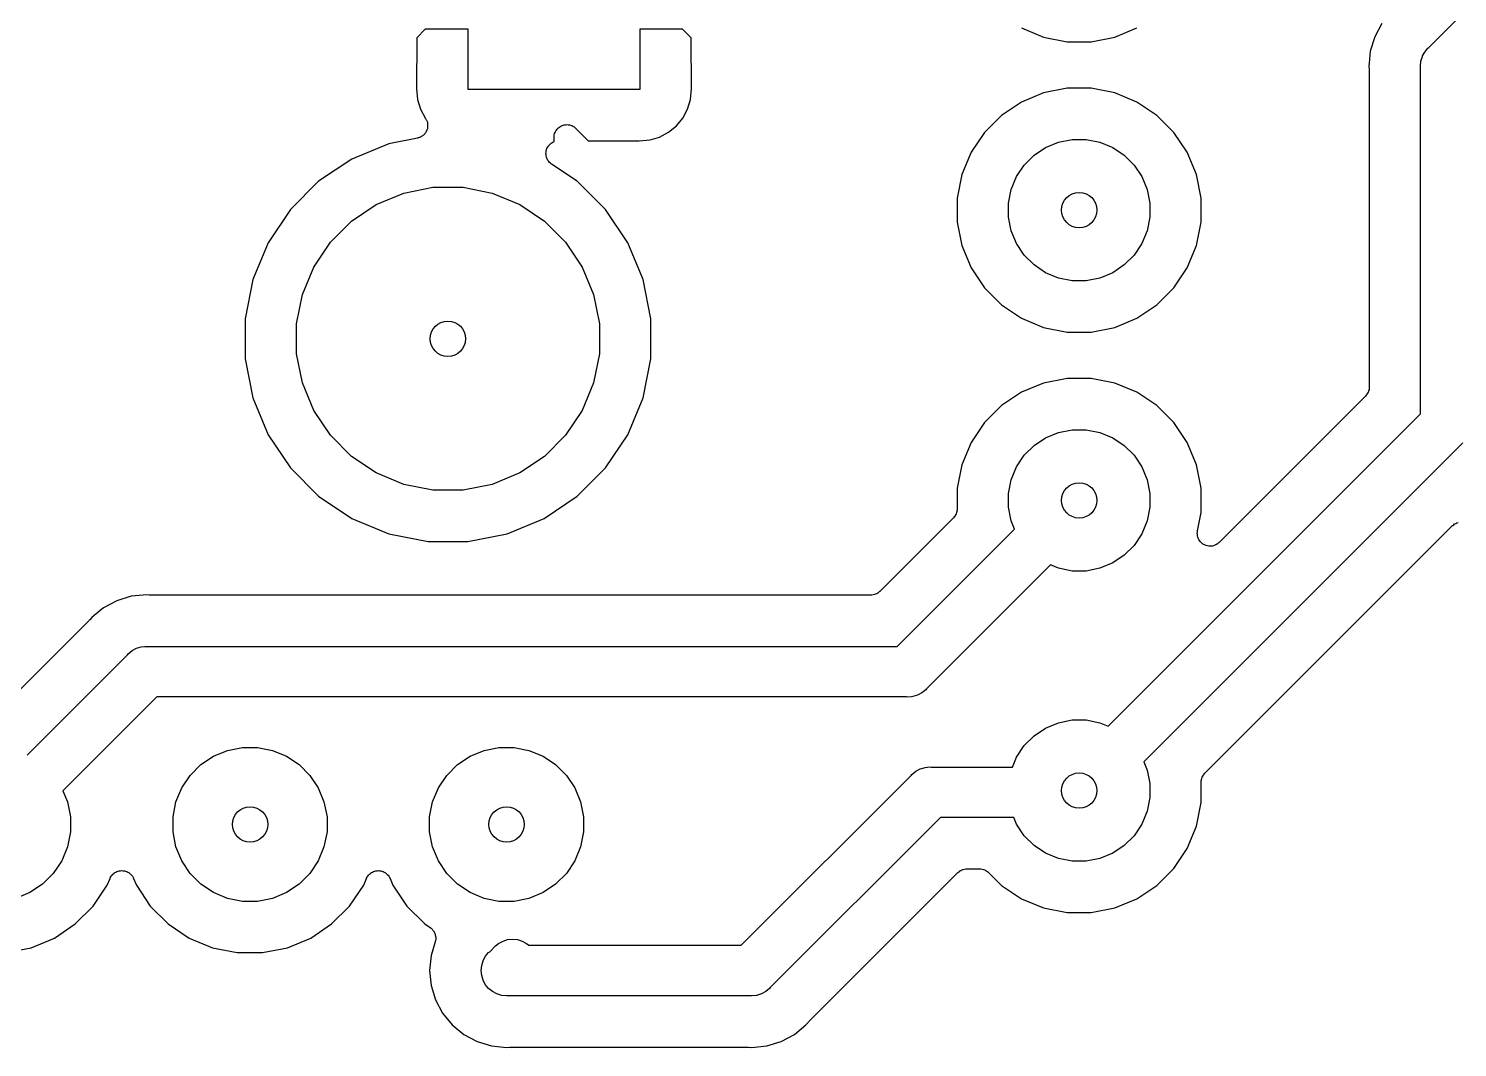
# Model space of a CAD drawing. Extents: x 1.5 to 15, y -8.3 to -3.1.
# Drawn here: x 11.628 to 12.185, y -3.722 to -3.324 of the extents above; entities that cross this region are included whole.
import ezdxf

# ---------------------------------------------------------------- set-up
doc = ezdxf.new("R2010")
doc.units = 0
doc.header["$MEASUREMENT"] = 0
doc.layers.add('BLACK', color=7, linetype='CONTINUOUS')

msp = doc.modelspace()

# ---------------------------------------------------------------- linework, layer by layer
at = {"layer": 'BLACK', "linetype": 'CONTINUOUS'}
for p, q in [((12.1737, -3.3316), (12.2122, -3.29306)), ((11.7825, -3.32447), (11.7792, -3.3278)), ((11.7992, -3.32447), (11.7825, -3.32447)), ((11.7992, -3.34793), (11.7992, -3.32447)), ((11.8828, -3.32447), (11.8661, -3.32447)), ((11.8661, -3.32447), (11.8661, -3.34793)), ((11.8862, -3.3278), (11.8828, -3.32447)), ((12.0149, -3.32396), (12.0235, -3.32754)), ((12.0513, -3.32754), (12.0599, -3.32396)), ((12.1554, -3.32224), (12.1526, -3.32742)), ((11.7792, -3.3278), (11.7791, -3.3477)), ((11.8863, -3.3477), (11.8862, -3.3278)), ((12.0235, -3.32754), (12.0327, -3.32937)), ((12.0327, -3.32937), (12.0421, -3.32937)), ((12.0421, -3.32937), (12.0513, -3.32754)), ((12.1526, -3.32742), (12.1509, -3.33305)), ((12.1509, -3.33305), (12.1504, -3.33768)), ((12.1706, -3.33697), (12.1712, -3.33511)), ((12.1712, -3.33511), (12.1713, -3.33489)), ((12.1713, -3.33489), (12.1721, -3.3334)), ((12.1721, -3.3334), (12.1733, -3.3319)), ((12.1733, -3.3319), (12.1737, -3.3316)), ((12.1504, -3.33768), (12.1503, -3.3389)), ((12.1503, -3.3389), (12.1504, -3.34012)), ((12.1504, -3.33768), (12.1504, -3.33768)), ((12.1504, -3.34012), (12.1505, -3.34019)), ((12.1505, -3.34019), (12.1505, -3.3404)), ((12.1505, -3.3404), (12.1505, -3.34061)), ((12.1505, -3.34061), (12.1505, -3.46403)), ((12.1704, -3.3389), (12.1706, -3.33697)), ((12.1705, -3.33938), (12.1704, -3.3389)), ((12.1705, -3.47439), (12.1705, -3.33938)), ((12.0327, -3.34744), (12.0235, -3.34927)), ((12.0421, -3.34744), (12.0327, -3.34744)), ((12.0513, -3.34927), (12.0421, -3.34744)), ((11.7791, -3.3477), (11.7795, -3.35185)), ((11.7795, -3.35185), (11.7806, -3.35562)), ((11.8661, -3.34793), (11.7992, -3.34793)), ((11.8847, -3.35562), (11.8859, -3.35185)), ((11.8859, -3.35185), (11.8863, -3.3477)), ((12.0149, -3.35285), (12.0071, -3.35806)), ((12.0235, -3.34927), (12.0149, -3.35285)), ((12.0599, -3.35285), (12.0513, -3.34927)), ((12.0677, -3.35806), (12.0599, -3.35285)), ((11.7806, -3.35562), (11.7826, -3.35922)), ((11.8829, -3.3591), (11.8847, -3.35562)), ((12.0071, -3.35806), (12.0005, -3.36468)), ((12.0743, -3.36468), (12.0677, -3.35806)), ((11.7826, -3.35922), (11.7826, -3.3593)), ((11.7826, -3.3593), (11.7827, -3.35953)), ((11.7827, -3.35953), (11.7829, -3.35974)), ((11.7829, -3.3642), (11.7828, -3.36444)), ((11.7829, -3.35974), (11.783, -3.35996)), ((11.7831, -3.36397), (11.7829, -3.3642)), ((11.783, -3.35996), (11.7831, -3.36016)), ((11.7831, -3.36016), (11.7832, -3.36041)), ((11.7832, -3.36354), (11.7831, -3.36375)), ((11.7831, -3.36375), (11.7831, -3.36397)), ((11.7832, -3.36041), (11.7833, -3.36065)), ((11.7833, -3.36329), (11.7832, -3.36354)), ((11.7833, -3.36065), (11.7833, -3.36088)), ((11.7833, -3.36088), (11.7834, -3.3611)), ((11.7834, -3.36281), (11.7833, -3.36304)), ((11.7833, -3.36304), (11.7833, -3.36329)), ((11.7834, -3.3611), (11.7834, -3.36135)), ((11.7834, -3.36135), (11.7834, -3.36161)), ((11.7834, -3.36161), (11.7834, -3.36184)), ((11.7834, -3.36184), (11.7834, -3.36207)), ((11.7834, -3.36207), (11.7834, -3.36233)), ((11.7834, -3.36233), (11.7834, -3.36258)), ((11.7834, -3.36258), (11.7834, -3.36281)), ((11.8333, -3.36429), (11.8335, -3.36387)), ((11.8335, -3.36387), (11.8336, -3.36386)), ((11.8335, -3.36387), (11.8335, -3.36387)), ((11.8336, -3.36386), (11.8339, -3.36349)), ((11.8339, -3.36349), (11.8342, -3.36312)), ((11.8342, -3.36311), (11.8346, -3.36281)), ((11.8342, -3.36312), (11.8342, -3.36311)), ((11.8342, -3.36312), (11.8342, -3.36312)), ((11.8346, -3.36281), (11.8349, -3.36251)), ((11.8349, -3.3625), (11.8354, -3.36228)), ((11.8349, -3.36251), (11.8349, -3.3625)), ((11.8349, -3.3625), (11.8349, -3.3625)), ((11.8354, -3.36228), (11.8358, -3.36205)), ((11.8358, -3.36205), (11.8363, -3.36191)), ((11.8358, -3.36205), (11.8358, -3.36205)), ((11.8358, -3.36205), (11.8358, -3.36205)), ((11.8363, -3.36191), (11.8367, -3.36178)), ((11.8367, -3.36177), (11.8372, -3.36173)), ((11.8367, -3.36178), (11.8367, -3.36177)), ((11.8367, -3.36177), (11.8367, -3.36177)), ((11.8372, -3.36173), (11.8377, -3.36168)), ((11.8377, -3.36168), (11.8377, -3.36168)), ((11.8377, -3.36168), (11.8377, -3.36168)), ((11.8377, -3.36168), (11.8382, -3.36173)), ((11.8382, -3.36173), (11.8387, -3.36178)), ((11.8387, -3.36178), (11.8387, -3.36178)), ((11.8387, -3.36178), (11.8387, -3.36179)), ((11.8387, -3.36179), (11.8391, -3.36193)), ((11.8391, -3.36193), (11.8396, -3.36207)), ((11.8396, -3.36207), (11.8396, -3.36207)), ((11.8396, -3.36207), (11.8396, -3.36207)), ((11.8396, -3.36207), (11.84, -3.3623)), ((11.84, -3.3623), (11.8405, -3.36253)), ((11.8405, -3.36253), (11.8405, -3.36253)), ((11.8405, -3.36253), (11.8405, -3.36254)), ((11.8405, -3.36254), (11.8408, -3.36284)), ((11.8408, -3.36284), (11.8412, -3.36315)), ((11.8412, -3.36315), (11.846, -3.36794)), ((11.8773, -3.36464), (11.8804, -3.36214)), ((11.8804, -3.36214), (11.8829, -3.3591)), ((11.7683, -3.36916), (11.7539, -3.37512)), ((11.7794, -3.36694), (11.7683, -3.36916)), ((11.7796, -3.36688), (11.7794, -3.36694)), ((11.7799, -3.36683), (11.7796, -3.36688)), ((11.7801, -3.36673), (11.7799, -3.36683)), ((11.7804, -3.36666), (11.7801, -3.36673)), ((11.7806, -3.36655), (11.7804, -3.36666)), ((11.7808, -3.36646), (11.7806, -3.36655)), ((11.781, -3.36632), (11.7808, -3.36646)), ((11.7812, -3.3662), (11.781, -3.36632)), ((11.7814, -3.36605), (11.7812, -3.3662)), ((11.7816, -3.36593), (11.7814, -3.36605)), ((11.7818, -3.36575), (11.7816, -3.36593)), ((11.782, -3.36558), (11.7818, -3.36575)), ((11.7821, -3.3654), (11.782, -3.36558)), ((11.7823, -3.36524), (11.7821, -3.3654)), ((11.7824, -3.36503), (11.7823, -3.36524)), ((11.7826, -3.36483), (11.7824, -3.36503)), ((11.7827, -3.36463), (11.7826, -3.36483)), ((11.7828, -3.36444), (11.7827, -3.36463)), ((11.8304, -3.37013), (11.8307, -3.36976)), ((11.8307, -3.36976), (11.831, -3.36939)), ((11.831, -3.36938), (11.8314, -3.36907)), ((11.831, -3.36939), (11.831, -3.36938)), ((11.831, -3.36938), (11.831, -3.36938)), ((11.8314, -3.36907), (11.8317, -3.36877)), ((11.8317, -3.36877), (11.8318, -3.36877)), ((11.8318, -3.36876), (11.8322, -3.36854)), ((11.8318, -3.36877), (11.8318, -3.36876)), ((11.8322, -3.36854), (11.8326, -3.36831)), ((11.8326, -3.36831), (11.8327, -3.36829)), ((11.8326, -3.36831), (11.8326, -3.36831)), ((11.8326, -3.36831), (11.8326, -3.36831)), ((11.8327, -3.36613), (11.8328, -3.36566)), ((11.8327, -3.36661), (11.8327, -3.36613)), ((11.8327, -3.36663), (11.8327, -3.36661)), ((11.8327, -3.36668), (11.8327, -3.36663)), ((11.8327, -3.36663), (11.8327, -3.36663)), ((11.8327, -3.36663), (11.8327, -3.36663)), ((11.8327, -3.36829), (11.8327, -3.36668)), ((11.8328, -3.36564), (11.8329, -3.36518)), ((11.8328, -3.36565), (11.8328, -3.36564)), ((11.8328, -3.36566), (11.8328, -3.36565)), ((11.8329, -3.36518), (11.8331, -3.36473)), ((11.8331, -3.36471), (11.8333, -3.36429)), ((11.8331, -3.36472), (11.8331, -3.36471)), ((11.8331, -3.36473), (11.8331, -3.36472)), ((11.846, -3.36794), (11.8659, -3.36805)), ((11.8659, -3.36805), (11.8701, -3.36764)), ((11.8701, -3.36764), (11.8738, -3.3665)), ((11.8738, -3.3665), (11.8773, -3.36464)), ((12.0005, -3.36468), (11.9953, -3.37247)), ((12.0243, -3.37058), (12.0294, -3.3685)), ((12.0294, -3.3685), (12.0347, -3.36744)), ((12.0347, -3.36744), (12.0401, -3.36744)), ((12.0401, -3.36744), (12.0454, -3.3685)), ((12.0454, -3.3685), (12.0505, -3.37058)), ((12.0795, -3.37247), (12.0743, -3.36468)), ((11.7539, -3.37512), (11.7409, -3.38377)), ((11.8295, -3.37289), (11.8296, -3.37241)), ((11.8295, -3.3729), (11.8295, -3.37289)), ((11.8295, -3.37289), (11.8295, -3.37289)), ((11.8296, -3.37338), (11.8295, -3.3729)), ((11.8296, -3.37191), (11.8298, -3.37147)), ((11.8296, -3.37192), (11.8296, -3.37191)), ((11.8296, -3.37193), (11.8296, -3.37192)), ((11.8296, -3.37241), (11.8296, -3.37193)), ((11.8296, -3.37386), (11.8296, -3.37338)), ((11.8296, -3.37387), (11.8296, -3.37386)), ((11.8296, -3.37386), (11.8296, -3.37386)), ((11.8297, -3.37433), (11.8296, -3.37387)), ((11.8299, -3.37479), (11.8297, -3.37433)), ((11.8298, -3.37147), (11.8299, -3.371)), ((11.8299, -3.37098), (11.8301, -3.37057)), ((11.8299, -3.37099), (11.8299, -3.37098)), ((11.8299, -3.371), (11.8299, -3.37099)), ((11.8299, -3.3748), (11.8299, -3.37479)), ((11.8299, -3.37481), (11.8299, -3.3748)), ((11.8301, -3.37524), (11.8299, -3.37481)), ((11.8301, -3.37057), (11.8304, -3.37014)), ((11.8303, -3.37566), (11.8301, -3.37524)), ((11.8304, -3.37014), (11.8304, -3.37013)), ((11.8304, -3.37013), (11.8304, -3.37013)), ((11.9953, -3.37247), (11.9917, -3.38113)), ((12.016, -3.37743), (12.0198, -3.37359)), ((12.0198, -3.37359), (12.0243, -3.37058)), ((12.0505, -3.37058), (12.055, -3.37359)), ((12.055, -3.37359), (12.0588, -3.37743)), ((12.0831, -3.38113), (12.0795, -3.37247)), ((11.8303, -3.37567), (11.8303, -3.37566)), ((11.8306, -3.37604), (11.8303, -3.37567)), ((11.8303, -3.37567), (11.8303, -3.37567)), ((11.8309, -3.37642), (11.8306, -3.37604)), ((11.8309, -3.37643), (11.8309, -3.37642)), ((11.8313, -3.37674), (11.8309, -3.37643)), ((11.8309, -3.37643), (11.8309, -3.37643)), ((11.8317, -3.37705), (11.8313, -3.37674)), ((11.8317, -3.37706), (11.8317, -3.37705)), ((11.8317, -3.37709), (11.8317, -3.37706)), ((11.8317, -3.37706), (11.8317, -3.37706)), ((11.8317, -3.37706), (11.8317, -3.37706)), ((11.8417, -3.38377), (11.8317, -3.37709)), ((12.013, -3.38195), (12.016, -3.37743)), ((12.0588, -3.37743), (12.0618, -3.38195)), ((11.7409, -3.38377), (11.7299, -3.39478)), ((11.7741, -3.38839), (11.7855, -3.38612)), ((11.7855, -3.38612), (11.7972, -3.38612)), ((11.7972, -3.38612), (11.8086, -3.38839)), ((11.8513, -3.39336), (11.8417, -3.38377)), ((11.9917, -3.38113), (11.9898, -3.39032)), ((12.0109, -3.38696), (12.013, -3.38195)), ((12.0618, -3.38195), (12.0639, -3.38696)), ((12.085, -3.39032), (12.0831, -3.38113)), ((11.7634, -3.39284), (11.7741, -3.38839)), ((11.8086, -3.38839), (11.8193, -3.39284)), ((11.9898, -3.39032), (11.9898, -3.39968)), ((12.0098, -3.39229), (12.0109, -3.38696)), ((12.0639, -3.38696), (12.065, -3.39229)), ((12.085, -3.39968), (12.085, -3.39032)), ((11.7299, -3.39478), (11.7213, -3.40773)), ((11.7537, -3.39931), (11.7634, -3.39284)), ((11.8193, -3.39284), (11.829, -3.39931)), ((11.8527, -3.39478), (11.8513, -3.39336)), ((11.8614, -3.40773), (11.8527, -3.39478)), ((12.0098, -3.39771), (12.0098, -3.39229)), ((12.065, -3.39229), (12.065, -3.39771)), ((11.7455, -3.40753), (11.7537, -3.39931)), ((11.829, -3.39931), (11.8372, -3.40753)), ((11.9898, -3.39968), (11.9917, -3.40887)), ((12.0109, -3.40304), (12.0098, -3.39771)), ((12.013, -3.40805), (12.0109, -3.40304)), ((12.0639, -3.40304), (12.0618, -3.40805)), ((12.065, -3.39771), (12.0639, -3.40304)), ((12.0831, -3.40887), (12.085, -3.39968)), ((11.7213, -3.40773), (11.7153, -3.42212)), ((11.739, -3.4172), (11.7455, -3.40753)), ((11.8372, -3.40753), (11.8437, -3.4172)), ((11.8674, -3.42212), (11.8614, -3.40773)), ((12.016, -3.41257), (12.013, -3.40805)), ((12.0618, -3.40805), (12.0588, -3.41257)), ((11.9917, -3.40887), (11.9953, -3.41753)), ((12.0198, -3.41641), (12.016, -3.41257)), ((12.0588, -3.41257), (12.055, -3.41641)), ((12.0795, -3.41753), (12.0831, -3.40887)), ((11.7346, -3.42795), (11.739, -3.4172)), ((11.8437, -3.4172), (11.8481, -3.42795)), ((11.9953, -3.41753), (12.0005, -3.42532)), ((12.0243, -3.41942), (12.0198, -3.41641)), ((12.0294, -3.4215), (12.0243, -3.41942)), ((12.0505, -3.41942), (12.0454, -3.4215)), ((12.055, -3.41641), (12.0505, -3.41942)), ((12.0743, -3.42532), (12.0795, -3.41753)), ((11.7153, -3.42212), (11.7123, -3.43739)), ((11.8704, -3.43739), (11.8674, -3.42212)), ((12.0005, -3.42532), (12.0071, -3.43194)), ((12.0347, -3.42256), (12.0294, -3.4215)), ((12.0401, -3.42256), (12.0347, -3.42256)), ((12.0454, -3.4215), (12.0401, -3.42256)), ((12.0677, -3.43194), (12.0743, -3.42532)), ((11.7323, -3.43936), (11.7346, -3.42795)), ((11.8481, -3.42795), (11.8504, -3.43936)), ((12.0071, -3.43194), (12.0149, -3.43715)), ((12.0599, -3.43715), (12.0677, -3.43194)), ((11.7123, -3.43739), (11.7123, -3.45296)), ((11.7323, -3.45099), (11.7323, -3.43936)), ((11.8504, -3.43936), (11.8504, -3.45099)), ((11.8704, -3.45296), (11.8704, -3.43739)), ((12.0149, -3.43715), (12.0235, -3.44073)), ((12.0235, -3.44073), (12.0327, -3.44256)), ((12.0421, -3.44256), (12.0513, -3.44073)), ((12.0513, -3.44073), (12.0599, -3.43715)), ((12.0327, -3.44256), (12.0421, -3.44256)), ((11.7123, -3.45296), (11.7153, -3.46824)), ((11.7346, -3.4624), (11.7323, -3.45099)), ((11.8504, -3.45099), (11.8481, -3.4624)), ((11.8674, -3.46824), (11.8704, -3.45296)), ((11.739, -3.47315), (11.7346, -3.4624)), ((11.8481, -3.4624), (11.8437, -3.47315)), ((12.0235, -3.46246), (12.0149, -3.46604)), ((12.0327, -3.46063), (12.0235, -3.46246)), ((12.0421, -3.46063), (12.0327, -3.46063)), ((12.0513, -3.46246), (12.0421, -3.46063)), ((12.0599, -3.46604), (12.0513, -3.46246)), ((12.1505, -3.4641), (12.1504, -3.46456)), ((12.1505, -3.46403), (12.1505, -3.46405)), ((12.1505, -3.46405), (12.1505, -3.46405)), ((12.1505, -3.46405), (12.1505, -3.46405)), ((12.1505, -3.46405), (12.1505, -3.4641)), ((11.7153, -3.46824), (11.7213, -3.48262)), ((11.8614, -3.48262), (11.8674, -3.46824)), ((12.0149, -3.46604), (12.0071, -3.47125)), ((12.0677, -3.47125), (12.0599, -3.46604)), ((12.149, -3.46757), (12.092, -3.52461)), ((12.1493, -3.46721), (12.149, -3.46757)), ((12.1496, -3.46686), (12.1493, -3.46721)), ((12.1498, -3.46641), (12.1496, -3.46681)), ((12.1496, -3.46681), (12.1496, -3.46683)), ((12.1496, -3.46683), (12.1496, -3.46686)), ((12.1501, -3.466), (12.1498, -3.46641)), ((12.1502, -3.46551), (12.1501, -3.46595)), ((12.1501, -3.46595), (12.1501, -3.46598)), ((12.1501, -3.46598), (12.1501, -3.466)), ((12.1504, -3.46507), (12.1502, -3.46551)), ((12.1504, -3.46456), (12.1504, -3.46502)), ((12.1504, -3.46502), (12.1504, -3.46505)), ((12.1504, -3.46505), (12.1504, -3.46507)), ((11.7455, -3.48282), (11.739, -3.47315)), ((11.8437, -3.47315), (11.8372, -3.48282)), ((12.0071, -3.47125), (12.0005, -3.47787)), ((12.0487, -3.59621), (12.1705, -3.47439)), ((12.0743, -3.47787), (12.0677, -3.47125)), ((12.0005, -3.47787), (11.9953, -3.48566)), ((12.0294, -3.48169), (12.0347, -3.48063)), ((12.0347, -3.48063), (12.0401, -3.48063)), ((12.0401, -3.48063), (12.0454, -3.48169)), ((12.0795, -3.48566), (12.0743, -3.47787)), ((11.7213, -3.48262), (11.7299, -3.49557)), ((11.7537, -3.49105), (11.7455, -3.48282)), ((11.8372, -3.48282), (11.829, -3.49105)), ((11.8527, -3.49557), (11.8614, -3.48262)), ((11.9953, -3.48566), (11.9917, -3.49432)), ((12.016, -3.49062), (12.0198, -3.48678)), ((12.0198, -3.48678), (12.0243, -3.48377)), ((12.0243, -3.48377), (12.0294, -3.48169)), ((12.0454, -3.48169), (12.0505, -3.48377)), ((12.0505, -3.48377), (12.055, -3.48678)), ((12.055, -3.48678), (12.0588, -3.49062)), ((12.1869, -3.48577), (12.0626, -3.61013)), ((12.0831, -3.49432), (12.0795, -3.48566)), ((11.7634, -3.49751), (11.7537, -3.49105)), ((11.829, -3.49105), (11.8193, -3.49751)), ((12.013, -3.49513), (12.016, -3.49062)), ((12.0588, -3.49062), (12.0618, -3.49513)), ((11.7299, -3.49557), (11.7409, -3.50658)), ((11.7741, -3.50196), (11.7634, -3.49751)), ((11.8193, -3.49751), (11.8086, -3.50196)), ((11.8417, -3.50658), (11.8527, -3.49557)), ((11.9917, -3.49432), (11.9898, -3.5035)), ((12.0109, -3.50015), (12.013, -3.49513)), ((12.0618, -3.49513), (12.0639, -3.50015)), ((12.085, -3.5035), (12.0831, -3.49432)), ((11.7855, -3.50423), (11.7741, -3.50196)), ((11.8086, -3.50196), (11.7972, -3.50423)), ((11.9898, -3.5035), (11.9898, -3.51147)), ((12.0098, -3.50547), (12.0109, -3.50015)), ((12.0639, -3.50015), (12.065, -3.50547)), ((12.085, -3.51287), (12.085, -3.5035)), ((11.7409, -3.50658), (11.7539, -3.51523)), ((11.7972, -3.50423), (11.7855, -3.50423)), ((11.8288, -3.51523), (11.8417, -3.50658)), ((12.0098, -3.5109), (12.0098, -3.50547)), ((12.065, -3.50547), (12.065, -3.5109)), ((11.9887, -3.51465), (11.9884, -3.51501)), ((11.989, -3.5143), (11.9887, -3.51465)), ((11.9892, -3.51385), (11.989, -3.51425)), ((11.989, -3.51425), (11.989, -3.51428)), ((11.989, -3.51428), (11.989, -3.5143)), ((11.9894, -3.51344), (11.9892, -3.51385)), ((11.9895, -3.51339), (11.9894, -3.51342)), ((11.9894, -3.51342), (11.9894, -3.51344)), ((11.9896, -3.51296), (11.9895, -3.51339)), ((11.9897, -3.51251), (11.9896, -3.51296)), ((11.9898, -3.512), (11.9897, -3.51246)), ((11.9897, -3.51246), (11.9897, -3.51249)), ((11.9897, -3.51249), (11.9897, -3.51251)), ((11.9898, -3.51147), (11.9898, -3.51149)), ((11.9898, -3.51149), (11.9898, -3.51149)), ((11.9898, -3.51149), (11.9898, -3.51149)), ((11.9898, -3.51149), (11.9898, -3.51154)), ((11.9898, -3.51154), (11.9898, -3.512)), ((12.0109, -3.51623), (12.0098, -3.5109)), ((12.065, -3.5109), (12.0639, -3.51623)), ((12.0835, -3.5201), (12.085, -3.51287)), ((11.7539, -3.51523), (11.7683, -3.52119)), ((11.8144, -3.52119), (11.8288, -3.51523)), ((11.9884, -3.51501), (11.9597, -3.54371)), ((11.9665, -3.56518), (12.0122, -3.51944)), ((12.0122, -3.51944), (12.0109, -3.51623)), ((12.0639, -3.51623), (12.0618, -3.52124)), ((12.0835, -3.52058), (12.0835, -3.5201)), ((12.0864, -3.61456), (12.1829, -3.51804)), ((12.1829, -3.51804), (12.183, -3.51801)), ((12.183, -3.51799), (12.1834, -3.51769)), ((12.183, -3.51801), (12.183, -3.51799)), ((12.183, -3.51801), (12.183, -3.51801)), ((12.183, -3.51801), (12.183, -3.51801)), ((12.1834, -3.51769), (12.1837, -3.5174)), ((12.1837, -3.51739), (12.1838, -3.51738)), ((12.1837, -3.5174), (12.1837, -3.51739)), ((12.1838, -3.51738), (12.1842, -3.51716)), ((12.1842, -3.51716), (12.1846, -3.51694)), ((12.1846, -3.51694), (12.1851, -3.5168)), ((12.1846, -3.51694), (12.1846, -3.51694)), ((12.1846, -3.51694), (12.1846, -3.51694)), ((11.7683, -3.52119), (11.7836, -3.52423)), ((11.7836, -3.52423), (11.7991, -3.52423)), ((11.7991, -3.52423), (11.8144, -3.52119)), ((12.0588, -3.52576), (12.055, -3.5296)), ((12.0618, -3.52124), (12.0588, -3.52576)), ((12.0834, -3.52106), (12.0835, -3.52058)), ((12.0834, -3.52107), (12.0834, -3.52106)), ((12.0835, -3.52155), (12.0834, -3.52107)), ((12.0834, -3.52107), (12.0834, -3.52107)), ((12.0835, -3.52203), (12.0835, -3.52155)), ((12.0835, -3.52204), (12.0835, -3.52203)), ((12.0835, -3.52205), (12.0835, -3.52204)), ((12.0837, -3.52251), (12.0835, -3.52205)), ((12.0838, -3.52297), (12.0837, -3.52251)), ((12.0838, -3.52298), (12.0838, -3.52297)), ((12.0838, -3.52297), (12.0838, -3.52297)), ((12.084, -3.52341), (12.0838, -3.52298)), ((12.0843, -3.52383), (12.084, -3.52341)), ((12.0843, -3.52384), (12.0843, -3.52383)), ((12.0846, -3.52421), (12.0843, -3.52384)), ((12.0843, -3.52384), (12.0843, -3.52384)), ((12.0849, -3.52459), (12.0846, -3.52421)), ((12.0849, -3.5246), (12.0849, -3.52459)), ((12.0849, -3.52459), (12.0849, -3.52459)), ((12.0852, -3.5249), (12.0849, -3.5246)), ((12.0856, -3.52521), (12.0852, -3.5249)), ((12.0856, -3.52522), (12.0856, -3.52521)), ((12.086, -3.52545), (12.0856, -3.52522)), ((12.0856, -3.52522), (12.0856, -3.52522)), ((12.0865, -3.52568), (12.086, -3.52545)), ((12.0865, -3.52569), (12.0865, -3.52568)), ((12.0865, -3.52568), (12.0865, -3.52568)), ((12.0869, -3.52583), (12.0865, -3.52569)), ((12.0903, -3.52572), (12.0898, -3.52586)), ((12.0907, -3.52549), (12.0903, -3.52572)), ((12.0903, -3.52572), (12.0903, -3.52572)), ((12.0903, -3.52572), (12.0903, -3.52572)), ((12.0911, -3.52527), (12.0907, -3.52549)), ((12.0912, -3.52527), (12.0911, -3.52527)), ((12.0915, -3.52497), (12.0912, -3.52526)), ((12.0912, -3.52526), (12.0912, -3.52527)), ((12.0919, -3.52466), (12.0915, -3.52497)), ((12.092, -3.52461), (12.0919, -3.52465)), ((12.0919, -3.52465), (12.0919, -3.52465)), ((12.0919, -3.52465), (12.0919, -3.52465)), ((12.0919, -3.52465), (12.0919, -3.52466)), ((12.055, -3.5296), (12.0505, -3.53261)), ((12.0874, -3.52597), (12.0869, -3.52583)), ((12.0874, -3.52598), (12.0874, -3.52597)), ((12.0874, -3.52597), (12.0874, -3.52597)), ((12.0879, -3.52603), (12.0874, -3.52598)), ((12.0884, -3.52608), (12.0879, -3.52603)), ((12.0889, -3.52604), (12.0884, -3.52608)), ((12.0884, -3.52608), (12.0884, -3.52608)), ((12.0884, -3.52608), (12.0884, -3.52608)), ((12.0893, -3.52599), (12.0889, -3.52604)), ((12.0894, -3.52599), (12.0893, -3.52599)), ((12.0898, -3.52586), (12.0894, -3.52599)), ((12.0894, -3.52599), (12.0894, -3.52599)), ((12.0262, -3.53336), (11.9779, -3.58164)), ((12.0294, -3.53469), (12.0262, -3.53336)), ((12.0347, -3.53575), (12.0294, -3.53469)), ((12.0401, -3.53575), (12.0347, -3.53575)), ((12.0454, -3.53469), (12.0401, -3.53575)), ((12.0505, -3.53261), (12.0454, -3.53469)), ((11.6622, -3.54732), (11.657, -3.55009)), ((11.6679, -3.54561), (11.6622, -3.54732)), ((11.6725, -3.54515), (11.6679, -3.54561)), ((11.6737, -3.54503), (11.6725, -3.54515)), ((11.6725, -3.54515), (11.6725, -3.54515)), ((11.6749, -3.54515), (11.6737, -3.54503)), ((11.6751, -3.54515), (11.6749, -3.54515)), ((11.6753, -3.54518), (11.6751, -3.54515)), ((11.6754, -3.54518), (11.6753, -3.54518)), ((11.9561, -3.54518), (11.6754, -3.54518)), ((11.9566, -3.54513), (11.9561, -3.54518)), ((11.9571, -3.54509), (11.9566, -3.54513)), ((11.9576, -3.54495), (11.9571, -3.54508)), ((11.9571, -3.54508), (11.9571, -3.54508)), ((11.9571, -3.54508), (11.9571, -3.54509)), ((11.958, -3.54482), (11.9576, -3.54495)), ((11.9585, -3.54458), (11.958, -3.5448)), ((11.958, -3.5448), (11.958, -3.54481)), ((11.958, -3.54481), (11.958, -3.54482)), ((11.9589, -3.54437), (11.9585, -3.54458)), ((11.9593, -3.54405), (11.9589, -3.54434)), ((11.9589, -3.54434), (11.9589, -3.54435)), ((11.9589, -3.54435), (11.9589, -3.54437)), ((11.9596, -3.54376), (11.9593, -3.54405)), ((11.9597, -3.54373), (11.9596, -3.54376)), ((11.9597, -3.54371), (11.9597, -3.54372)), ((11.9597, -3.54372), (11.9597, -3.54372)), ((11.9597, -3.54372), (11.9597, -3.54373)), ((11.6534, -3.55304), (11.6525, -3.55382)), ((11.657, -3.55009), (11.6534, -3.55304)), ((11.6534, -3.55304), (11.6534, -3.55304)), ((11.6514, -3.55513), (11.6234, -3.58313)), ((11.6515, -3.55497), (11.6514, -3.55513)), ((11.6517, -3.55482), (11.6515, -3.55497)), ((11.6525, -3.55382), (11.6517, -3.55476)), ((11.6517, -3.55476), (11.6517, -3.55482)), ((11.6273, -3.60751), (11.6664, -3.5684)), ((11.6664, -3.5684), (11.6667, -3.56803)), ((11.6667, -3.56803), (11.6682, -3.5668)), ((11.6682, -3.5668), (11.6699, -3.56588)), ((11.6699, -3.56588), (11.6718, -3.56532)), ((11.6718, -3.56532), (11.6732, -3.56518)), ((11.6732, -3.56518), (11.6737, -3.56513)), ((11.6732, -3.56518), (11.6732, -3.56518)), ((11.6737, -3.56513), (11.6742, -3.56518)), ((11.6742, -3.56518), (11.9665, -3.56518)), ((11.6778, -3.58486), (11.6412, -3.62143)), ((11.9701, -3.58486), (11.6778, -3.58486)), ((11.9706, -3.58491), (11.9701, -3.58486)), ((11.972, -3.58476), (11.9706, -3.58491)), ((11.9725, -3.58472), (11.972, -3.58476)), ((11.9744, -3.58416), (11.9725, -3.58472)), ((11.9761, -3.58324), (11.9744, -3.58416)), ((11.9776, -3.58201), (11.9761, -3.58324)), ((11.9779, -3.58164), (11.9776, -3.58201)), ((12.0198, -3.59997), (12.0243, -3.59696)), ((12.0243, -3.59696), (12.0294, -3.59488)), ((12.0294, -3.59488), (12.0347, -3.59382)), ((12.0347, -3.59382), (12.0401, -3.59382)), ((12.0401, -3.59382), (12.0454, -3.59488)), ((12.0454, -3.59488), (12.0487, -3.59621)), ((12.016, -3.60381), (12.0198, -3.59997)), ((11.695, -3.61124), (11.7, -3.60796)), ((11.7, -3.60796), (11.7054, -3.6057)), ((11.7054, -3.6057), (11.7112, -3.60455)), ((11.7112, -3.60455), (11.7171, -3.60455)), ((11.7171, -3.60455), (11.7229, -3.6057)), ((11.7229, -3.6057), (11.7284, -3.60796)), ((11.7284, -3.60796), (11.7333, -3.61124)), ((11.795, -3.61124), (11.8, -3.60796)), ((11.8, -3.60796), (11.8054, -3.6057)), ((11.8054, -3.6057), (11.8112, -3.60455)), ((11.8112, -3.60455), (11.8171, -3.60455)), ((11.8171, -3.60455), (11.8229, -3.6057)), ((11.8229, -3.6057), (11.8284, -3.60796)), ((11.8284, -3.60796), (11.8333, -3.61124)), ((12.0114, -3.6122), (12.013, -3.60832)), ((12.013, -3.60832), (12.016, -3.60381)), ((11.6909, -3.61542), (11.695, -3.61124)), ((11.7333, -3.61124), (11.7375, -3.61542)), ((11.7909, -3.61542), (11.795, -3.61124)), ((11.8333, -3.61124), (11.8375, -3.61542)), ((11.9722, -3.61505), (11.9737, -3.61382)), ((11.9737, -3.61382), (11.9754, -3.61291)), ((11.9754, -3.61291), (11.976, -3.61274)), ((11.976, -3.61274), (11.9773, -3.61235)), ((11.9773, -3.61235), (11.9792, -3.61216)), ((11.9792, -3.61216), (11.9797, -3.6122)), ((11.9797, -3.6122), (12.0114, -3.6122)), ((12.0626, -3.61013), (12.0639, -3.61334)), ((12.0639, -3.61334), (12.065, -3.61866)), ((12.0858, -3.61527), (12.0861, -3.61492)), ((12.0861, -3.61492), (12.0864, -3.61456)), ((11.6853, -3.6258), (11.6876, -3.62034)), ((11.6876, -3.62034), (11.6909, -3.61542)), ((11.7375, -3.61542), (11.7408, -3.62034)), ((11.7408, -3.62034), (11.743, -3.6258)), ((11.7853, -3.6258), (11.7876, -3.62034)), ((11.7876, -3.62034), (11.7909, -3.61542)), ((11.8375, -3.61542), (11.8408, -3.62034)), ((11.8408, -3.62034), (11.843, -3.6258)), ((11.9057, -3.68169), (11.9719, -3.61543)), ((11.9719, -3.61543), (11.9722, -3.61505)), ((12.065, -3.61866), (12.065, -3.62409)), ((12.085, -3.61756), (12.0851, -3.61711)), ((12.085, -3.61802), (12.085, -3.61756)), ((12.085, -3.61808), (12.085, -3.61802)), ((12.085, -3.61809), (12.085, -3.61808)), ((12.085, -3.61808), (12.085, -3.61808)), ((12.085, -3.61808), (12.085, -3.61808)), ((12.085, -3.62606), (12.085, -3.61809)), ((12.0851, -3.61705), (12.0852, -3.61661)), ((12.0851, -3.61708), (12.0851, -3.61705)), ((12.0851, -3.61711), (12.0851, -3.61708)), ((12.0852, -3.61661), (12.0853, -3.61617)), ((12.0853, -3.61617), (12.0854, -3.61615)), ((12.0854, -3.61612), (12.0856, -3.61572)), ((12.0854, -3.61615), (12.0854, -3.61612)), ((12.0856, -3.61572), (12.0858, -3.61531)), ((12.0858, -3.61529), (12.0858, -3.61527)), ((12.0858, -3.61531), (12.0858, -3.61529)), ((11.6412, -3.62143), (11.643, -3.6258)), ((11.643, -3.6258), (11.6442, -3.63159)), ((11.6842, -3.63159), (11.6853, -3.6258)), ((11.743, -3.6258), (11.7442, -3.63159)), ((11.7842, -3.63159), (11.7853, -3.6258)), ((11.843, -3.6258), (11.8442, -3.63159)), ((12.065, -3.62409), (12.0639, -3.62942)), ((12.0831, -3.63525), (12.085, -3.62606)), ((11.6442, -3.63159), (11.6442, -3.6375)), ((11.6842, -3.6375), (11.6842, -3.63159)), ((11.7442, -3.63159), (11.7442, -3.6375)), ((11.7842, -3.6375), (11.7842, -3.63159)), ((11.8442, -3.63159), (11.8442, -3.6375)), ((12.0639, -3.62942), (12.0618, -3.63443)), ((11.9833, -3.63189), (11.917, -3.69815)), ((12.0119, -3.63189), (11.9833, -3.63189)), ((12.013, -3.63443), (12.0119, -3.63189)), ((12.016, -3.63895), (12.013, -3.63443)), ((12.0618, -3.63443), (12.0588, -3.63895)), ((12.0795, -3.64391), (12.0831, -3.63525)), ((11.6442, -3.6375), (11.643, -3.6433)), ((11.6853, -3.6433), (11.6842, -3.6375)), ((11.7442, -3.6375), (11.743, -3.6433)), ((11.7853, -3.6433), (11.7842, -3.6375)), ((11.8442, -3.6375), (11.843, -3.6433)), ((12.0198, -3.64278), (12.016, -3.63895)), ((12.0243, -3.6458), (12.0198, -3.64278)), ((12.055, -3.64278), (12.0505, -3.6458)), ((12.0588, -3.63895), (12.055, -3.64278)), ((11.643, -3.6433), (11.6408, -3.64876)), ((11.6876, -3.64876), (11.6853, -3.6433)), ((11.743, -3.6433), (11.7408, -3.64876)), ((11.7876, -3.64876), (11.7853, -3.6433)), ((11.843, -3.6433), (11.8408, -3.64876)), ((12.0294, -3.64788), (12.0243, -3.6458)), ((12.0347, -3.64894), (12.0294, -3.64788)), ((12.0454, -3.64788), (12.0401, -3.64894)), ((12.0505, -3.6458), (12.0454, -3.64788)), ((12.0743, -3.6517), (12.0795, -3.64391)), ((11.6375, -3.65367), (11.6333, -3.65785)), ((11.6408, -3.64876), (11.6375, -3.65367)), ((11.6607, -3.65398), (11.6611, -3.65368)), ((11.6611, -3.65368), (11.6614, -3.65338)), ((11.6614, -3.65337), (11.6619, -3.65315)), ((11.6614, -3.65338), (11.6614, -3.65337)), ((11.6614, -3.65338), (11.6614, -3.65338)), ((11.6619, -3.65315), (11.6623, -3.65293)), ((11.6623, -3.65292), (11.6628, -3.65279)), ((11.6623, -3.65293), (11.6623, -3.65292)), ((11.6623, -3.65292), (11.6623, -3.65292)), ((11.6628, -3.65279), (11.6632, -3.65265)), ((11.6632, -3.65265), (11.6637, -3.6526)), ((11.6632, -3.65265), (11.6632, -3.65265)), ((11.6632, -3.65265), (11.6632, -3.65265)), ((11.6637, -3.6526), (11.6642, -3.65256)), ((11.6642, -3.65256), (11.6642, -3.65256)), ((11.6642, -3.65256), (11.6642, -3.65256)), ((11.6642, -3.65256), (11.6647, -3.65261)), ((11.6647, -3.65261), (11.6652, -3.65266)), ((11.6652, -3.65266), (11.6652, -3.65266)), ((11.6652, -3.65266), (11.6652, -3.65266)), ((11.6652, -3.65266), (11.6656, -3.6528)), ((11.6656, -3.6528), (11.6661, -3.65295)), ((11.6661, -3.65295), (11.6661, -3.65295)), ((11.6661, -3.65295), (11.6661, -3.65295)), ((11.6661, -3.65295), (11.6665, -3.65318)), ((11.6665, -3.65318), (11.667, -3.65341)), ((11.667, -3.65341), (11.667, -3.65341)), ((11.667, -3.65341), (11.667, -3.65342)), ((11.667, -3.65342), (11.6673, -3.65372)), ((11.6673, -3.65372), (11.6677, -3.65403)), ((11.6909, -3.65367), (11.6876, -3.64876)), ((11.695, -3.65785), (11.6909, -3.65367)), ((11.7375, -3.65367), (11.7333, -3.65785)), ((11.7408, -3.64876), (11.7375, -3.65367)), ((11.7607, -3.65398), (11.7611, -3.65368)), ((11.7611, -3.65368), (11.7614, -3.65338)), ((11.7614, -3.65337), (11.7619, -3.65315)), ((11.7614, -3.65338), (11.7614, -3.65337)), ((11.7614, -3.65338), (11.7614, -3.65338)), ((11.7619, -3.65315), (11.7623, -3.65293)), ((11.7623, -3.65292), (11.7628, -3.65279)), ((11.7623, -3.65293), (11.7623, -3.65292)), ((11.7623, -3.65292), (11.7623, -3.65292)), ((11.7628, -3.65279), (11.7632, -3.65265)), ((11.7632, -3.65265), (11.7637, -3.6526)), ((11.7632, -3.65265), (11.7632, -3.65265)), ((11.7632, -3.65265), (11.7632, -3.65265)), ((11.7637, -3.6526), (11.7642, -3.65256)), ((11.7642, -3.65256), (11.7642, -3.65256)), ((11.7642, -3.65256), (11.7642, -3.65256)), ((11.7642, -3.65256), (11.7647, -3.65261)), ((11.7647, -3.65261), (11.7652, -3.65266)), ((11.7652, -3.65266), (11.7652, -3.65266)), ((11.7652, -3.65266), (11.7652, -3.65266)), ((11.7652, -3.65266), (11.7656, -3.6528)), ((11.7656, -3.6528), (11.7661, -3.65295)), ((11.7661, -3.65295), (11.7661, -3.65295)), ((11.7661, -3.65295), (11.7661, -3.65295)), ((11.7661, -3.65295), (11.7665, -3.65318)), ((11.7665, -3.65318), (11.767, -3.65341)), ((11.767, -3.65341), (11.767, -3.65341)), ((11.767, -3.65341), (11.767, -3.65342)), ((11.767, -3.65342), (11.7673, -3.65372)), ((11.7673, -3.65372), (11.7677, -3.65403)), ((11.7909, -3.65367), (11.7876, -3.64876)), ((11.795, -3.65785), (11.7909, -3.65367)), ((11.8375, -3.65367), (11.8333, -3.65785)), ((11.8408, -3.64876), (11.8375, -3.65367)), ((11.932, -3.71143), (11.9901, -3.65335)), ((11.9901, -3.65334), (11.9902, -3.65331)), ((11.9901, -3.65335), (11.9901, -3.65334)), ((11.9901, -3.65334), (11.9901, -3.65334)), ((11.9901, -3.65334), (11.9901, -3.65334)), ((11.9902, -3.65331), (11.9905, -3.65302)), ((11.9905, -3.65302), (11.9909, -3.65273)), ((11.9909, -3.6527), (11.9913, -3.65248)), ((11.9909, -3.65271), (11.9909, -3.6527)), ((11.9909, -3.65273), (11.9909, -3.65271)), ((11.9913, -3.65248), (11.9917, -3.65227)), ((11.9917, -3.65227), (11.9918, -3.65226)), ((11.9918, -3.65225), (11.9922, -3.65212)), ((11.9918, -3.65226), (11.9918, -3.65225)), ((11.9922, -3.65212), (11.9927, -3.65198)), ((11.9927, -3.65198), (11.9932, -3.65193)), ((11.9927, -3.65198), (11.9927, -3.65198)), ((11.9927, -3.65198), (11.9927, -3.65198)), ((11.9932, -3.65193), (11.9937, -3.65189)), ((11.9937, -3.65189), (11.9986, -3.65189)), ((11.9986, -3.65189), (11.9986, -3.65189)), ((11.9986, -3.65189), (11.9986, -3.65189)), ((11.9986, -3.65189), (11.9986, -3.65189)), ((11.9986, -3.65189), (11.9987, -3.65189)), ((11.9987, -3.65189), (11.9991, -3.65194)), ((11.9991, -3.65194), (11.9996, -3.65199)), ((11.9996, -3.65199), (11.9996, -3.652)), ((11.9996, -3.652), (11.9996, -3.652)), ((11.9996, -3.652), (12.0001, -3.65214)), ((12.0001, -3.65214), (12.0005, -3.65227)), ((12.0005, -3.65227), (12.0005, -3.65229)), ((12.0005, -3.65229), (12.0006, -3.65229)), ((12.0006, -3.65229), (12.001, -3.65252)), ((12.001, -3.65252), (12.0014, -3.65273)), ((12.0014, -3.65273), (12.0014, -3.65275)), ((12.0014, -3.65275), (12.0014, -3.65276)), ((12.0014, -3.65276), (12.0018, -3.65306)), ((12.0018, -3.65306), (12.0021, -3.65335)), ((12.0021, -3.65335), (12.0071, -3.65832)), ((12.0401, -3.64894), (12.0347, -3.64894)), ((12.0677, -3.65832), (12.0743, -3.6517)), ((11.6333, -3.65785), (11.6284, -3.66113)), ((11.653, -3.66642), (11.6585, -3.65823)), ((11.6585, -3.65823), (11.6596, -3.65565)), ((11.6596, -3.65558), (11.6598, -3.65516)), ((11.6596, -3.6556), (11.6596, -3.65558)), ((11.6596, -3.65565), (11.6596, -3.6556)), ((11.6596, -3.6556), (11.6596, -3.6556)), ((11.6596, -3.6556), (11.6596, -3.6556)), ((11.6598, -3.65516), (11.66, -3.65474)), ((11.66, -3.65474), (11.66, -3.65473)), ((11.66, -3.65473), (11.6601, -3.65473)), ((11.6601, -3.65473), (11.6604, -3.65436)), ((11.6604, -3.65436), (11.6607, -3.65399)), ((11.6607, -3.65399), (11.6607, -3.65398)), ((11.6607, -3.65399), (11.6607, -3.65399)), ((11.6677, -3.65403), (11.6677, -3.65404)), ((11.6677, -3.65404), (11.6677, -3.65404)), ((11.6677, -3.65404), (11.668, -3.65441)), ((11.668, -3.65441), (11.6683, -3.65478)), ((11.6683, -3.65478), (11.6683, -3.65479)), ((11.6683, -3.65479), (11.6683, -3.6548)), ((11.6683, -3.6548), (11.6686, -3.65521)), ((11.6686, -3.65521), (11.6688, -3.65565)), ((11.6688, -3.65565), (11.6699, -3.65823)), ((11.6699, -3.65823), (11.6753, -3.66642)), ((11.7, -3.66113), (11.695, -3.65785)), ((11.7333, -3.65785), (11.7284, -3.66113)), ((11.753, -3.66642), (11.7585, -3.65823)), ((11.7585, -3.65823), (11.7596, -3.65565)), ((11.7596, -3.65558), (11.7598, -3.65516)), ((11.7596, -3.6556), (11.7596, -3.65558)), ((11.7596, -3.65565), (11.7596, -3.6556)), ((11.7596, -3.6556), (11.7596, -3.6556)), ((11.7596, -3.6556), (11.7596, -3.6556)), ((11.7598, -3.65516), (11.76, -3.65474)), ((11.76, -3.65474), (11.76, -3.65473)), ((11.76, -3.65473), (11.7601, -3.65473)), ((11.7601, -3.65473), (11.7604, -3.65436)), ((11.7604, -3.65436), (11.7607, -3.65399)), ((11.7607, -3.65399), (11.7607, -3.65398)), ((11.7607, -3.65399), (11.7607, -3.65399)), ((11.7677, -3.65403), (11.7677, -3.65404)), ((11.7677, -3.65404), (11.7677, -3.65404)), ((11.7677, -3.65404), (11.768, -3.65441)), ((11.768, -3.65441), (11.7683, -3.65478)), ((11.7683, -3.65478), (11.7683, -3.65479)), ((11.7683, -3.65479), (11.7683, -3.6548)), ((11.7683, -3.6548), (11.7686, -3.65521)), ((11.7686, -3.65521), (11.7688, -3.65565)), ((11.7688, -3.65565), (11.7699, -3.65823)), ((11.7699, -3.65823), (11.7753, -3.66642)), ((11.8, -3.66113), (11.795, -3.65785)), ((11.8333, -3.65785), (11.8284, -3.66113)), ((12.0071, -3.65832), (12.0149, -3.66352)), ((12.0599, -3.66352), (12.0677, -3.65832)), ((11.6284, -3.66113), (11.6229, -3.66339)), ((11.7054, -3.66339), (11.7, -3.66113)), ((11.7112, -3.66455), (11.7054, -3.66339)), ((11.7171, -3.66455), (11.7112, -3.66455)), ((11.7229, -3.66339), (11.7171, -3.66455)), ((11.7284, -3.66113), (11.7229, -3.66339)), ((11.8054, -3.66339), (11.8, -3.66113)), ((11.8112, -3.66455), (11.8054, -3.66339)), ((11.8171, -3.66455), (11.8112, -3.66455)), ((11.8229, -3.66339), (11.8171, -3.66455)), ((11.8284, -3.66113), (11.8229, -3.66339)), ((12.0149, -3.66352), (12.0235, -3.66711)), ((12.0513, -3.66711), (12.0599, -3.66352)), ((11.646, -3.67338), (11.653, -3.66642)), ((11.6753, -3.66642), (11.6823, -3.67338)), ((11.746, -3.67338), (11.753, -3.66642)), ((11.7753, -3.66642), (11.7823, -3.67338)), ((12.0235, -3.66711), (12.0327, -3.66894)), ((12.0327, -3.66894), (12.0421, -3.66894)), ((12.0421, -3.66894), (12.0513, -3.66711)), ((11.6379, -3.67886), (11.646, -3.67338)), ((11.6823, -3.67338), (11.6905, -3.67886)), ((11.7379, -3.67886), (11.746, -3.67338)), ((11.7823, -3.67338), (11.7844, -3.67477)), ((11.7844, -3.67477), (11.7844, -3.6748)), ((11.7844, -3.6748), (11.7846, -3.67495)), ((11.7846, -3.67495), (11.7848, -3.67507)), ((11.7848, -3.67507), (11.785, -3.67526)), ((11.785, -3.67526), (11.7852, -3.67543)), ((11.7852, -3.67543), (11.7853, -3.67561)), ((11.7853, -3.67561), (11.7855, -3.67577)), ((11.7855, -3.67577), (11.7856, -3.67599)), ((11.7856, -3.67599), (11.7858, -3.6762)), ((11.7858, -3.6762), (11.7859, -3.67639)), ((11.6288, -3.68263), (11.6379, -3.67886)), ((11.6905, -3.67886), (11.6996, -3.68263)), ((11.7288, -3.68263), (11.7379, -3.67886)), ((11.7864, -3.68037), (11.7848, -3.68569)), ((11.7859, -3.67639), (11.786, -3.67658)), ((11.786, -3.67658), (11.7861, -3.67683)), ((11.7861, -3.67683), (11.7862, -3.67706)), ((11.7862, -3.67706), (11.7863, -3.67728)), ((11.7863, -3.67728), (11.7864, -3.67748)), ((11.7864, -3.67748), (11.7864, -3.67774)), ((11.7864, -3.67774), (11.7865, -3.678)), ((11.7865, -3.67994), (11.7864, -3.68016)), ((11.7864, -3.68016), (11.7864, -3.68037)), ((11.7865, -3.678), (11.7865, -3.67822)), ((11.7865, -3.67822), (11.7866, -3.67844)), ((11.7866, -3.67942), (11.7865, -3.67968)), ((11.7865, -3.67968), (11.7865, -3.67994)), ((11.7866, -3.67844), (11.7866, -3.67871)), ((11.7866, -3.67871), (11.7866, -3.67897)), ((11.7866, -3.67897), (11.7866, -3.67919)), ((11.7866, -3.67919), (11.7866, -3.67942)), ((11.8099, -3.68187), (11.811, -3.68095)), ((11.811, -3.68095), (11.8128, -3.68004)), ((11.8128, -3.68004), (11.8146, -3.67947)), ((11.8146, -3.67947), (11.8165, -3.67928)), ((11.8165, -3.67928), (11.8185, -3.67947)), ((11.8185, -3.67947), (11.8203, -3.68004)), ((11.8203, -3.68004), (11.822, -3.68095)), ((11.822, -3.68095), (11.8229, -3.68169)), ((11.8229, -3.68169), (11.9057, -3.68169)), ((11.6191, -3.68455), (11.6288, -3.68263)), ((11.6996, -3.68263), (11.7092, -3.68455)), ((11.7092, -3.68455), (11.7191, -3.68455)), ((11.7191, -3.68455), (11.7288, -3.68263)), ((11.7848, -3.68569), (11.7842, -3.69154)), ((11.805, -3.68775), (11.8059, -3.68604)), ((11.8059, -3.68604), (11.8072, -3.68454)), ((11.8072, -3.68454), (11.8076, -3.68423)), ((11.8076, -3.68423), (11.8099, -3.68187)), ((11.7842, -3.69154), (11.7848, -3.69739)), ((11.8043, -3.69154), (11.8045, -3.68961)), ((11.8045, -3.69346), (11.8043, -3.69154)), ((11.8045, -3.68961), (11.805, -3.68775)), ((11.7848, -3.69739), (11.7865, -3.70301)), ((11.805, -3.69532), (11.8045, -3.69346)), ((11.8059, -3.69703), (11.805, -3.69532)), ((11.8072, -3.69853), (11.8059, -3.69703)), ((11.917, -3.69815), (11.9167, -3.69853)), ((11.7865, -3.70301), (11.7892, -3.7082)), ((11.8087, -3.69976), (11.8072, -3.69853)), ((11.8104, -3.70067), (11.8087, -3.69976)), ((11.8119, -3.70113), (11.8104, -3.70067)), ((11.8122, -3.70124), (11.8119, -3.70113)), ((11.8142, -3.70143), (11.8122, -3.70124)), ((11.8147, -3.70138), (11.8142, -3.70143)), ((11.9093, -3.70138), (11.8147, -3.70138)), ((11.9097, -3.70143), (11.9093, -3.70138)), ((11.9117, -3.70124), (11.9097, -3.70143)), ((11.912, -3.70113), (11.9117, -3.70124)), ((11.9135, -3.70067), (11.912, -3.70113)), ((11.9152, -3.69976), (11.9135, -3.70067)), ((11.9167, -3.69853), (11.9152, -3.69976)), ((11.7892, -3.7082), (11.793, -3.71274)), ((11.793, -3.71274), (11.7975, -3.71647)), ((11.9264, -3.71647), (11.9309, -3.71274)), ((11.9309, -3.71274), (11.9317, -3.71179)), ((11.9317, -3.71179), (11.9318, -3.71174)), ((11.9318, -3.71174), (11.9319, -3.71159)), ((11.9319, -3.71159), (11.932, -3.71143)), ((11.7975, -3.71647), (11.8027, -3.71924)), ((11.8027, -3.71924), (11.8083, -3.72095)), ((11.9156, -3.72095), (11.9212, -3.71924)), ((11.9212, -3.71924), (11.9264, -3.71647)), ((11.8083, -3.72095), (11.813, -3.7214)), ((11.813, -3.7214), (11.813, -3.7214)), ((11.813, -3.7214), (11.8142, -3.72152)), ((11.8142, -3.72152), (11.8154, -3.7214)), ((11.8154, -3.7214), (11.8155, -3.7214)), ((11.8155, -3.7214), (11.8157, -3.7214)), ((11.8157, -3.7214), (11.8159, -3.72138)), ((11.8159, -3.72138), (11.908, -3.72138)), ((11.908, -3.72138), (11.9081, -3.72138)), ((11.9081, -3.72138), (11.9083, -3.7214)), ((11.9083, -3.7214), (11.9085, -3.7214)), ((11.9085, -3.7214), (11.9097, -3.72152)), ((11.9097, -3.72152), (11.911, -3.7214)), ((11.911, -3.7214), (11.9156, -3.72095)), ((11.911, -3.7214), (11.911, -3.7214))]:
    msp.add_line(p, q, dxfattribs=at)
at = {"layer": 'BLACK'}
for centre in [(12.0374, -3.395), (11.7913, -3.44518), (12.0374, -3.50819), (12.0374, -3.62138), (11.7142, -3.63455), (11.8142, -3.63455)]:
    msp.add_circle(centre, 0.00689, dxfattribs=at)

doc.saveas('drawing.dxf')
